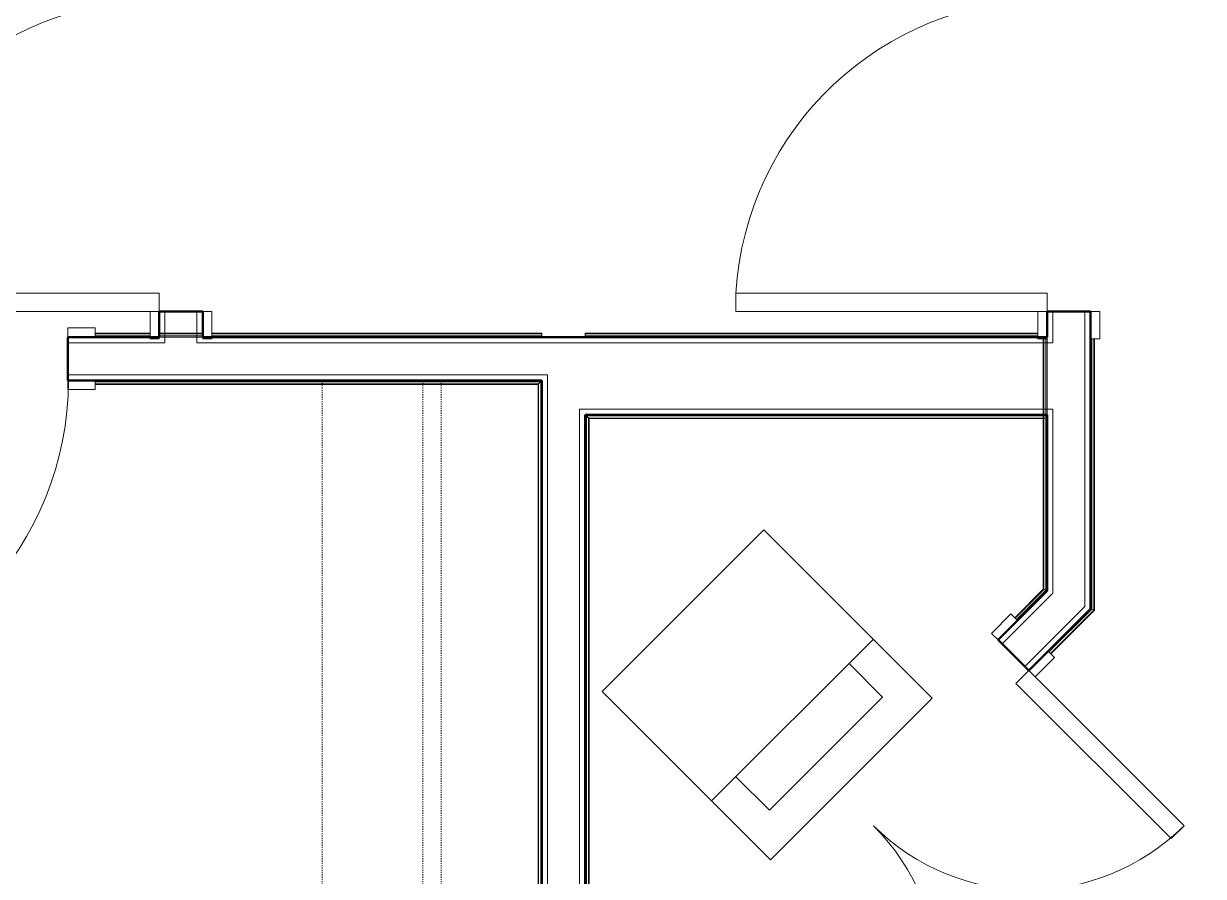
# Model space of a CAD drawing. Header units: inches. Extents: x -4235 to -464, y 9767 to 12347.
# Drawn here: x -2408.9 to -2280, y 10614.3 to 10707.6 of the extents above; entities that cross this region are included whole.
import ezdxf

# ---------------------------------------------------------------- set-up
doc = ezdxf.new("R2010")
doc.units = ezdxf.units.IN
doc.header["$MEASUREMENT"] = 0
doc.linetypes.add('Dash', pattern=[0.25, 0.125, -0.125])
for name, color, linetype, lineweight in [('0-1', 170, 'Continuous', 5), ('0-2', 10, 'Continuous', 9), ('A-DOOR-1', 7, 'Continuous', 9), ('A-DOOR-2', 130, 'Continuous', 20), ('A-DOOR-FRAM-1', 130, 'Continuous', 20), ('A-WALL-1', 250, 'Continuous', 50), ('A-WALL-2', 50, 'Continuous', 13), ('A-WALL-3', 10, 'Continuous', 9), ('A-WALL-4', 254, 'Continuous', 9), ('A-WALL-5', 7, 'Continuous', 9), ('I-WALL-1', 250, 'Continuous', 50), ('I-WALL-2', 10, 'Continuous', 9), ('I-WALL-3', 254, 'Continuous', 9), ('I-WALL-4', 7, 'Continuous', 9), ('P-SANR-FIXT-1', 7, 'Continuous', 9), ('Q-CASE-HDLN-1', 7, 'Dash', 9)]:
    doc.layers.add(name, color=color, linetype=linetype, lineweight=lineweight)

# ---------------------------------------------------------------- blocks, each defined once
blk = doc.blocks.new('Basic Wall _ INT - W4BØF - _5_8 GYP - 2X4 WOOD_BATT_ - 5_8 GYP_ - ___-2687616-BACKGROUND - 3RD FLOOR')
at = {"layer": 'A-WALL-3'}
for p, q in [((-2292.3, 10643.61), (-2292.32, 10643.62)), ((-2292.12, 10643.53), (-2292.18, 10643.56)), ((-2291.97, 10643.47), (-2292.12, 10643.53)), ((-2291.91, 10643.45), (-2291.97, 10643.47)), ((-2299.08, 10636.86), (-2296.96, 10638.98)), ((-2335.14, 10600.8), (-2333.02, 10602.92)), ((-2408.95, 10526.99), (-2408.95, 10526.96)), ((-2408.95, 10526.8), (-2408.95, 10526.71)), ((-2408.95, 10526.7), (-2408.95, 10526.5)), ((-2408.95, 10526.5), (-2408.95, 10526.41))]:
    blk.add_line(p, q, dxfattribs=at)
at = {"layer": 'A-WALL-4'}
for p, q in [((-2296.96, 10638.98), (-2292.32, 10643.62)), ((-2291.97, 10643.47), (-2296.71, 10638.73)), ((-2408.95, 10526.99), (-2335.14, 10600.8)), ((-2334.89, 10600.55), (-2408.95, 10526.5))]:
    blk.add_line(p, q, dxfattribs=at)
at = {"layer": 'A-WALL-5'}
for p, q in [((-2296.87, 10638.89), (-2292.2, 10643.57)), ((-2291.91, 10643.45), (-2296.67, 10638.69)), ((-2408.95, 10526.82), (-2335.05, 10600.71)), ((-2334.85, 10600.51), (-2408.95, 10526.41))]:
    blk.add_line(p, q, dxfattribs=at)
at = {"layer": 'A-WALL-5', "flags": 128}
for points in [[(-2292.28, 10643.6), (-2292.26, 10643.59), (-2292.24, 10643.58), (-2292.22, 10643.58), (-2292.21, 10643.57), (-2292.2, 10643.57), (-2292.2, 10643.57)], [(-2292.2, 10643.57), (-2292.18, 10643.56), (-2292.12, 10643.53), (-2292.03, 10643.5), (-2291.91, 10643.45)], [(-2408.95, 10526.82), (-2408.95, 10526.82), (-2408.95, 10526.83), (-2408.95, 10526.85), (-2408.95, 10526.87), (-2408.95, 10526.9), (-2408.95, 10526.93)], [(-2408.95, 10526.41), (-2408.95, 10526.58), (-2408.95, 10526.71), (-2408.95, 10526.79), (-2408.95, 10526.82)]]:
    blk.add_lwpolyline(points, dxfattribs=at)
blk = doc.blocks.new('Basic Wall _ INT - W4BØF - _5_8 GYP - 2X4 WOOD_BATT_ - 5_8 GYP_ - ___-2687615-BACKGROUND - 3RD FLOOR')
at = {"layer": 'A-WALL-3'}
for p, q in [((-2297.42, 10645.73), (-2297.49, 10645.76)), ((-2297.28, 10645.67), (-2297.42, 10645.73)), ((-2297.21, 10645.64), (-2297.28, 10645.67)), ((-2297.07, 10645.58), (-2297.1, 10645.59)), ((-2302.44, 10640.22), (-2300.32, 10642.34)), ((-2338.5, 10604.16), (-2336.38, 10606.28)), ((-2347.55, 10595.6), (-2351.65, 10591.51)), ((-2347.35, 10595.81), (-2347.4, 10595.75)), ((-2347.25, 10595.9), (-2347.35, 10595.81)), ((-2347.14, 10596.02), (-2347.25, 10595.9)), ((-2352.3, 10590.36), (-2347.55, 10595.11)), ((-2351.68, 10591.48), (-2352.3, 10590.86)), ((-2352.59, 10590.56), (-2352.71, 10590.44)), ((-2352.5, 10590.65), (-2352.59, 10590.56)), ((-2352.44, 10590.71), (-2352.5, 10590.65)), ((-2408.95, 10534.3), (-2408.95, 10534.21)), ((-2408.95, 10534.21), (-2408.95, 10534)), ((-2408.95, 10534), (-2408.95, 10533.91)), ((-2408.95, 10533.74), (-2408.95, 10533.71))]:
    blk.add_line(p, q, dxfattribs=at)
at = {"layer": 'A-WALL-4'}
for p, q in [((-2297.42, 10645.73), (-2300.57, 10642.59)), ((-2300.32, 10642.34), (-2297.07, 10645.58)), ((-2338.75, 10604.4), (-2347.14, 10596.02)), ((-2347.55, 10595.11), (-2338.5, 10604.16)), ((-2347.55, 10595.29), (-2351.67, 10591.17)), ((-2347.55, 10595.69), (-2351.64, 10591.6)), ((-2347.35, 10595.9), (-2347.4, 10595.84)), ((-2347.25, 10595.99), (-2347.35, 10595.9)), ((-2347.14, 10596.11), (-2347.25, 10595.99)), ((-2351.68, 10591.57), (-2352.3, 10590.94)), ((-2352.71, 10590.44), (-2408.95, 10534.21)), ((-2408.95, 10533.71), (-2352.3, 10590.36)), ((-2352.59, 10590.65), (-2352.71, 10590.53)), ((-2352.5, 10590.74), (-2352.59, 10590.65)), ((-2352.44, 10590.8), (-2352.5, 10590.74)), ((-2351.68, 10591.16), (-2352.3, 10590.54))]:
    blk.add_line(p, q, dxfattribs=at)
at = {"layer": 'A-WALL-5'}
for p, q in [((-2297.49, 10645.76), (-2300.61, 10642.63)), ((-2297.2, 10645.64), (-2300.41, 10642.43)), ((-2338.79, 10604.45), (-2347.14, 10596.11)), ((-2338.59, 10604.24), (-2347.55, 10595.29)), ((-2352.3, 10590.54), (-2408.95, 10533.89)), ((-2352.71, 10590.53), (-2408.95, 10534.3))]:
    blk.add_line(p, q, dxfattribs=at)
at = {"layer": 'A-WALL-5', "flags": 128}
for points in [[(-2297.49, 10645.76), (-2297.37, 10645.71), (-2297.28, 10645.67), (-2297.22, 10645.64), (-2297.2, 10645.64)], [(-2297.2, 10645.64), (-2297.2, 10645.64), (-2297.19, 10645.63), (-2297.17, 10645.63), (-2297.16, 10645.62), (-2297.14, 10645.61), (-2297.12, 10645.6)], [(-2408.95, 10533.89), (-2408.95, 10533.92), (-2408.95, 10534), (-2408.95, 10534.13), (-2408.95, 10534.3)], [(-2408.95, 10533.77), (-2408.95, 10533.8), (-2408.95, 10533.83), (-2408.95, 10533.85), (-2408.95, 10533.87), (-2408.95, 10533.88), (-2408.95, 10533.89)]]:
    blk.add_lwpolyline(points, dxfattribs=at)
blk = doc.blocks.new('OD_CW_Closet - OD_CW_Closet-3117592-BACKGROUND - 3RD FLOOR')
at = {"layer": 'Q-CASE-HDLN-1'}
for p, q in [((0.74, -24), (0.74, 0)), ((0.74, 0), (78.86, 0)), ((78.86, 0), (78.86, -24)), ((0.74, -11), (78.86, -11)), ((0.74, -13), (78.86, -13)), ((78.86, -24), (0.74, -24))]:
    blk.add_line(p, q, dxfattribs=at)
blk = doc.blocks.new('Basic Wall _ INT - W4BØF - _5_8 GYP - 2X4 WOOD_BATT_ - 5_8 GYP_ - ___-2687618-BACKGROUND - 3RD FLOOR')
at = {"layer": 'A-WALL-3'}
for p, q in [((-2347.52, 10664.8), (-2347.55, 10664.82)), ((-2347.35, 10664.62), (-2347.41, 10664.68)), ((-2347.2, 10664.47), (-2347.34, 10664.62)), ((-2347.14, 10664.41), (-2347.2, 10664.47)), ((-2347.2, 10595.9), (-2347.2, 10596.05)), ((-2347.2, 10595.77), (-2347.2, 10595.88)), ((-2347.2, 10595.68), (-2347.2, 10595.75)), ((-2347.2, 10595.46), (-2347.2, 10595.52)), ((-2347.2, 10595.11), (-2347.2, 10595.43)), ((-2347.55, 10595.11), (-2347.52, 10595.11)), ((-2347.41, 10595.11), (-2347.35, 10595.11)), ((-2347.34, 10595.11), (-2347.2, 10595.11)), ((-2347.2, 10595.11), (-2347.14, 10595.11))]:
    blk.add_line(p, q, dxfattribs=at)
at = {"layer": 'A-WALL-4'}
for p, q in [((-2347.55, 10664.82), (-2347.55, 10595.11)), ((-2347.2, 10596.05), (-2347.2, 10664.47)), ((-2347.14, 10595.96), (-2347.14, 10596.11)), ((-2347.14, 10595.83), (-2347.14, 10595.94)), ((-2347.14, 10595.74), (-2347.14, 10595.81)), ((-2347.14, 10595.52), (-2347.14, 10595.58)), ((-2347.14, 10595.11), (-2347.14, 10595.49)), ((-2347.51, 10595.11), (-2347.55, 10595.11)), ((-2347.42, 10595.11), (-2347.51, 10595.11)), ((-2347.42, 10595.11), (-2347.42, 10595.23)), ((-2347.14, 10595.11), (-2347.42, 10595.11))]:
    blk.add_line(p, q, dxfattribs=at)
at = {"layer": 'A-WALL-5'}
for p, q in [((-2347.55, 10664.82), (-2347.51, 10664.78)), ((-2347.42, 10595.23), (-2347.42, 10664.7)), ((-2347.14, 10596.11), (-2347.14, 10664.41))]:
    blk.add_line(p, q, dxfattribs=at)
at = {"layer": 'A-WALL-5', "flags": 128}
for points in [[(-2347.51, 10664.78), (-2347.48, 10664.76), (-2347.46, 10664.74), (-2347.45, 10664.72), (-2347.43, 10664.71), (-2347.43, 10664.7), (-2347.42, 10664.7)], [(-2347.42, 10664.7), (-2347.4, 10664.68), (-2347.35, 10664.62), (-2347.25, 10664.53), (-2347.14, 10664.41)]]:
    blk.add_lwpolyline(points, dxfattribs=at)
blk = doc.blocks.new('Basic Wall _ INT - W4BØF - _5_8 GYP - 2X4 WOOD_BATT_ - 5_8 GYP_ - ___-2687617-BACKGROUND - 3RD FLOOR')
at = {"layer": 'A-WALL-3'}
for p, q in [((-2352.65, 10668.22), (-2352.71, 10668.16)), ((-2352.59, 10668.28), (-2352.65, 10668.22)), ((-2352.5, 10668.37), (-2352.59, 10668.28)), ((-2352.44, 10668.43), (-2352.5, 10668.37)), ((-2352.3, 10668.57), (-2352.32, 10668.55)), ((-2352.71, 10590.36), (-2352.65, 10590.36)), ((-2352.65, 10590.46), (-2352.65, 10590.59)), ((-2352.65, 10590.36), (-2352.65, 10590.42)), ((-2352.58, 10590.36), (-2352.52, 10590.36)), ((-2352.32, 10590.36), (-2352.3, 10590.36))]:
    blk.add_line(p, q, dxfattribs=at)
at = {"layer": 'A-WALL-4'}
for p, q in [((-2352.65, 10590.59), (-2352.65, 10668.22)), ((-2352.3, 10668.57), (-2352.3, 10590.36)), ((-2352.71, 10590.4), (-2352.71, 10590.53)), ((-2352.61, 10590.36), (-2352.71, 10590.36)), ((-2352.52, 10590.36), (-2352.58, 10590.36)), ((-2352.42, 10590.36), (-2352.44, 10590.36)), ((-2352.36, 10590.36), (-2352.42, 10590.36))]:
    blk.add_line(p, q, dxfattribs=at)
at = {"layer": 'A-WALL-5'}
for p, q in [((-2352.71, 10590.53), (-2352.71, 10668.16)), ((-2352.42, 10668.45), (-2352.42, 10590.36)), ((-2352.34, 10668.53), (-2352.3, 10668.57)), ((-2352.34, 10590.36), (-2352.36, 10590.36)), ((-2352.3, 10590.36), (-2352.34, 10590.36))]:
    blk.add_line(p, q, dxfattribs=at)
at = {"layer": 'A-WALL-5', "flags": 128}
for points in [[(-2352.71, 10668.16), (-2352.59, 10668.28), (-2352.5, 10668.37), (-2352.44, 10668.43), (-2352.42, 10668.45)], [(-2352.42, 10668.45), (-2352.42, 10668.45), (-2352.41, 10668.46), (-2352.4, 10668.47), (-2352.38, 10668.49), (-2352.36, 10668.51), (-2352.34, 10668.53)]]:
    blk.add_lwpolyline(points, dxfattribs=at)
blk = doc.blocks.new('Stacked Washer and Dryer - 26_x25_ - Private-1372850-BACKGROUND - 3RD FLOOR')
at = {"layer": 'P-SANR-FIXT-1'}
for p, q in [((0, 12.5), (26, 12.5)), ((0, 12.5), (0, -12.5)), ((16.90625, -12.5), (16.90625, 12.5)), ((26, 12.5), (26, -12.5)), ((22.09375, 8.75), (16.90625, 8.75)), ((22.09375, -8.75), (22.09375, 8.75)), ((16.90625, -8.75), (22.09375, -8.75)), ((26, -12.5), (0, -12.5))]:
    blk.add_line(p, q, dxfattribs=at)
blk = doc.blocks.new('SWING - DOUBLE - FLUSH - 4-0 x 6-8 - DUMMY-3207495-BACKGROUND - 3RD FLOOR')
at = {"layer": 'A-DOOR-1'}
for p, q in [((-27, 2.375), (-27, 3.375)), ((-27, 3.375), (-24, 3.375)), ((-24, 3.375), (-24, 2.375)), ((24, 2.375), (24, 3.375)), ((24, 3.375), (27, 3.375)), ((27, 3.375), (27, 2.375)), ((-24, 2.375), (-27, 2.375)), ((27, 2.375), (24, 2.375)), ((-27, -2.375), (-24, -2.375)), ((-27, -3.375), (-27, -2.375)), ((-24, -2.375), (-24, -3.375)), ((24, -2.375), (27, -2.375)), ((24, -3.375), (24, -2.375)), ((27, -2.375), (27, -3.375)), ((-24, -3.375), (-27, -3.375)), ((27, -3.375), (24, -3.375))]:
    blk.add_line(p, q, dxfattribs=at)
for centre, start, end in [((-24, -2.375), 270, 0), ((24, -2.375), 180, 270)]:
    blk.add_arc(centre, 24, start, end, dxfattribs=at)
at = {"layer": 'A-DOOR-2'}
for p, q in [((-22, -2.375), (-24, -2.375)), ((-22, -26.375), (-22, -2.375)), ((22, -2.375), (24, -2.375)), ((22, -26.375), (22, -2.375)), ((-24, -3.375), (-24, -26.375)), ((24, -3.375), (24, -26.375)), ((-24, -26.375), (-22, -26.375)), ((24, -26.375), (22, -26.375))]:
    blk.add_line(p, q, dxfattribs=at)
blk = doc.blocks.new('SWING - SINGLE - FLUSH - 2-10 x 6-8 - PRIVACY-3199405-BACKGROUND - 3RD FLOOR')
at = {"layer": 'A-DOOR-1'}
blk.add_arc((17, -2.37), 34.07, 180, 266.6343, dxfattribs=at)
at = {"layer": 'A-DOOR-2'}
for p, q in [((15, -2.37), (15, -36.38)), ((17, -2.37), (15, -2.37)), ((17, -2.37), (17, -36.38)), ((17, -36.38), (15, -36.38))]:
    blk.add_line(p, q, dxfattribs=at)
at = {"layer": 'A-DOOR-FRAM-1'}
for p, q in [((-20, 2.38), (-20, 3.38)), ((-20, 3.38), (-17, 3.38)), ((-17, 3.38), (-17, 2.38)), ((17, 2.38), (17, 3.38)), ((17, 3.38), (20, 3.38)), ((20, 3.38), (20, 2.38)), ((-17, 2.38), (-20, 2.38)), ((20, 2.38), (17, 2.38)), ((-20, -2.37), (-17, -2.37)), ((-20, -3.37), (-20, -2.37)), ((-17, -2.37), (-17, -3.37)), ((17, -2.37), (20, -2.37)), ((17, -3.37), (17, -2.37)), ((20, -2.37), (20, -3.37)), ((-17, -3.37), (-20, -3.37)), ((20, -3.37), (17, -3.37))]:
    blk.add_line(p, q, dxfattribs=at)
blk = doc.blocks.new('Basic Wall _ INT - W4BØF - _5_8 GYP - 2X4 WOOD_BATT_ - 5_8 GYP_ - ___-2694537-BACKGROUND - 3RD FLOOR')
at = {"layer": 'A-WALL-3'}
for p, q in [((-2404.12, 10673.32), (-2401.12, 10673.32)), ((-2393.1, 10673.68), (-2394.12, 10673.68)), ((-2394.12, 10673.32), (-2389.37, 10673.32)), ((-2389.37, 10673.68), (-2393.06, 10673.68))]:
    blk.add_line(p, q, dxfattribs=at)
at = {"layer": 'A-WALL-4'}
for p, q in [((-2395.12, 10673.68), (-2401.12, 10673.68)), ((-2401.12, 10673.32), (-2395.12, 10673.32)), ((-2389.37, 10673.74), (-2394.12, 10673.74)), ((-2393.53, 10673.45), (-2394.12, 10673.45)), ((-2390, 10673.45), (-2393.5, 10673.45)), ((-2389.37, 10673.45), (-2389.97, 10673.45)), ((-2352.3, 10673.68), (-2388.37, 10673.68)), ((-2388.37, 10673.32), (-2352.3, 10673.32)), ((-2352.3, 10673.68), (-2352.3, 10673.74)), ((-2352.3, 10673.53), (-2352.3, 10673.68)), ((-2352.3, 10673.46), (-2352.3, 10673.53)), ((-2352.3, 10673.32), (-2352.3, 10673.35))]:
    blk.add_line(p, q, dxfattribs=at)
at = {"layer": 'A-WALL-5'}
for p, q in [((-2395.12, 10673.74), (-2401.12, 10673.74)), ((-2395.12, 10673.45), (-2401.12, 10673.45)), ((-2352.3, 10673.74), (-2388.37, 10673.74)), ((-2352.3, 10673.45), (-2388.37, 10673.45)), ((-2352.3, 10673.74), (-2352.3, 10673.45)), ((-2352.3, 10673.45), (-2352.3, 10673.37)), ((-2352.3, 10673.37), (-2352.3, 10673.32))]:
    blk.add_line(p, q, dxfattribs=at)
blk = doc.blocks.new('Basic Wall _ INT - W4BØF - _5_8 GYP - 2X4 WOOD_BATT_ - 5_8 GYP_ - ___-2694538-BACKGROUND - 3RD FLOOR')
at = {"layer": 'A-WALL-3'}
for p, q in [((-2404.12, 10668.57), (-2401.12, 10668.57)), ((-2352.71, 10668.16), (-2352.65, 10668.22)), ((-2352.65, 10668.22), (-2352.59, 10668.28)), ((-2352.59, 10668.28), (-2352.5, 10668.37)), ((-2352.5, 10668.37), (-2352.44, 10668.43)), ((-2352.32, 10668.55), (-2352.3, 10668.57))]:
    blk.add_line(p, q, dxfattribs=at)
at = {"layer": 'A-WALL-4'}
for p, q in [((-2401.12, 10668.57), (-2352.3, 10668.57)), ((-2352.65, 10668.22), (-2401.12, 10668.22))]:
    blk.add_line(p, q, dxfattribs=at)
at = {"layer": 'A-WALL-5'}
for p, q in [((-2401.12, 10668.45), (-2352.42, 10668.45)), ((-2352.71, 10668.16), (-2401.12, 10668.16))]:
    blk.add_line(p, q, dxfattribs=at)
at = {"layer": 'A-WALL-5', "flags": 128}
for points in [[(-2352.42, 10668.45), (-2352.44, 10668.43), (-2352.5, 10668.37), (-2352.59, 10668.28), (-2352.71, 10668.16)], [(-2352.34, 10668.53), (-2352.36, 10668.51), (-2352.38, 10668.49), (-2352.4, 10668.47), (-2352.41, 10668.46), (-2352.42, 10668.45), (-2352.42, 10668.45)]]:
    blk.add_lwpolyline(points, dxfattribs=at)
blk = doc.blocks.new('SWING - SINGLE - FLUSH - 2-10 x 6-8 - PASSAGE-3199424-BACKGROUND - 3RD FLOOR')
at = {"layer": 'A-DOOR-1'}
blk.add_arc((17, 2.37), 34.07, 93.3657, 180, dxfattribs=at)
at = {"layer": 'A-DOOR-2'}
for p, q in [((15, 2.37), (15, 36.38)), ((17, 36.38), (15, 36.38)), ((17, 2.37), (17, 36.38)), ((17, 2.37), (15, 2.37))]:
    blk.add_line(p, q, dxfattribs=at)
at = {"layer": 'A-DOOR-FRAM-1'}
for p, q in [((-17, 3.37), (-20, 3.37)), ((-20, 3.37), (-20, 2.37)), ((-17, 2.37), (-17, 3.37)), ((20, 3.37), (17, 3.37)), ((17, 3.37), (17, 2.37)), ((20, 2.37), (20, 3.37)), ((-20, 2.37), (-17, 2.37)), ((17, 2.37), (20, 2.37)), ((-17, -2.38), (-20, -2.38)), ((-20, -2.38), (-20, -3.38)), ((-17, -3.38), (-17, -2.38)), ((20, -2.38), (17, -2.38)), ((17, -2.38), (17, -3.38)), ((20, -3.38), (20, -2.38)), ((-20, -3.38), (-17, -3.38)), ((17, -3.38), (20, -3.38))]:
    blk.add_line(p, q, dxfattribs=at)
blk = doc.blocks.new('Basic Wall _ INT - W4BØF - _5_8 GYP - 2X4 WOOD_BATT_ - 5_8 GYP_ - ___-2694557-BACKGROUND - 3RD FLOOR')
at = {"layer": 'A-WALL-3'}
for p, q in [((-2292.32, 10673.13), (-2292.32, 10676.13)), ((-2292.32, 10643.62), (-2292.3, 10643.61)), ((-2292.18, 10643.56), (-2292.12, 10643.53)), ((-2292.12, 10643.53), (-2291.97, 10643.47)), ((-2291.97, 10643.47), (-2291.91, 10643.45))]:
    blk.add_line(p, q, dxfattribs=at)
at = {"layer": 'A-WALL-4'}
for p, q in [((-2292.32, 10643.62), (-2292.32, 10673.13)), ((-2291.97, 10673.13), (-2291.97, 10643.47))]:
    blk.add_line(p, q, dxfattribs=at)
at = {"layer": 'A-WALL-5'}
for p, q in [((-2292.2, 10643.57), (-2292.2, 10673.13)), ((-2291.91, 10673.13), (-2291.91, 10643.45))]:
    blk.add_line(p, q, dxfattribs=at)
at = {"layer": 'A-WALL-5', "flags": 128}
for points in [[(-2292.2, 10643.57), (-2292.2, 10643.57), (-2292.21, 10643.57), (-2292.22, 10643.58), (-2292.24, 10643.58), (-2292.26, 10643.59), (-2292.28, 10643.6)], [(-2291.91, 10643.45), (-2292.03, 10643.5), (-2292.12, 10643.53), (-2292.18, 10643.56), (-2292.2, 10643.57)]]:
    blk.add_lwpolyline(points, dxfattribs=at)
blk = doc.blocks.new('Basic Wall _ INT - W4BØF - _5_8 GYP - 2X4 WOOD_BATT_ - 5_8 GYP_ - ___-2694558-BACKGROUND - 3RD FLOOR')
at = {"layer": 'A-WALL-3'}
for p, q in [((-2297.42, 10673.13), (-2297.42, 10664.82)), ((-2297.07, 10664.82), (-2297.07, 10673.13)), ((-2297.42, 10664.68), (-2297.42, 10664.62)), ((-2297.42, 10664.62), (-2297.42, 10664.53)), ((-2297.42, 10664.53), (-2297.42, 10664.41)), ((-2297.49, 10645.76), (-2297.42, 10645.73)), ((-2297.42, 10645.73), (-2297.28, 10645.67)), ((-2297.28, 10645.67), (-2297.21, 10645.64)), ((-2297.1, 10645.59), (-2297.07, 10645.58))]:
    blk.add_line(p, q, dxfattribs=at)
at = {"layer": 'A-WALL-4'}
for p, q in [((-2297.49, 10673.13), (-2297.49, 10664.82)), ((-2297.2, 10673.13), (-2297.2, 10672.7)), ((-2297.2, 10672.68), (-2297.2, 10664.82)), ((-2297.49, 10664.68), (-2297.49, 10664.62)), ((-2297.49, 10664.62), (-2297.49, 10664.53)), ((-2297.49, 10664.53), (-2297.49, 10664.41)), ((-2297.42, 10664.41), (-2297.42, 10661.65)), ((-2297.07, 10645.58), (-2297.07, 10664.82)), ((-2297.42, 10661.63), (-2297.42, 10645.73))]:
    blk.add_line(p, q, dxfattribs=at)
at = {"layer": 'A-WALL-5'}
for p, q in [((-2297.49, 10664.41), (-2297.49, 10645.76)), ((-2297.2, 10664.82), (-2297.2, 10645.64))]:
    blk.add_line(p, q, dxfattribs=at)
at = {"layer": 'A-WALL-5', "flags": 128}
for points in [[(-2297.2, 10645.64), (-2297.22, 10645.64), (-2297.28, 10645.67), (-2297.37, 10645.71), (-2297.49, 10645.76)], [(-2297.12, 10645.6), (-2297.14, 10645.61), (-2297.16, 10645.62), (-2297.17, 10645.63), (-2297.19, 10645.63), (-2297.2, 10645.64), (-2297.2, 10645.64)]]:
    blk.add_lwpolyline(points, dxfattribs=at)
blk = doc.blocks.new('Basic Wall _ INT - W8BØF - _5_8 GYP - 2X8 WOOD_BATT_ - 5_8 GYP_ - ___-2699218-BACKGROUND - 3RD FLOOR')
at = {"layer": 'I-WALL-3'}
for p, q in [((-2347.55, 10673.74), (-2347.55, 10673.68)), ((-2347.55, 10673.68), (-2347.55, 10673.53)), ((-2298.07, 10673.68), (-2347.55, 10673.68)), ((-2347.55, 10673.53), (-2347.55, 10673.46)), ((-2347.55, 10673.35), (-2347.55, 10673.32)), ((-2347.55, 10673.32), (-2298.07, 10673.32))]:
    blk.add_line(p, q, dxfattribs=at)
at = {"layer": 'I-WALL-4'}
for p, q in [((-2347.55, 10673.45), (-2347.55, 10673.74)), ((-2298.07, 10673.74), (-2347.55, 10673.74)), ((-2298.07, 10673.45), (-2347.55, 10673.45)), ((-2347.55, 10673.37), (-2347.55, 10673.45)), ((-2347.55, 10673.32), (-2347.55, 10673.37))]:
    blk.add_line(p, q, dxfattribs=at)
blk = doc.blocks.new('Basic Wall _ INT - W8BØF - _5_8 GYP - 2X8 WOOD_BATT_ - 5_8 GYP_ - ___-2704600-BACKGROUND - 3RD FLOOR')
at = {"layer": 'I-WALL-2'}
for p, q in [((-2347.55, 10664.82), (-2347.52, 10664.8)), ((-2347.41, 10664.68), (-2347.35, 10664.62)), ((-2347.34, 10664.62), (-2347.2, 10664.47)), ((-2347.2, 10664.47), (-2347.14, 10664.41)), ((-2297.31, 10664.47), (-2297.49, 10664.47)), ((-2297.07, 10664.8), (-2297.07, 10664.82)), ((-2297.07, 10664.76), (-2297.07, 10664.7)), ((-2297.07, 10664.7), (-2297.07, 10664.41)), ((-2297.07, 10664.62), (-2297.07, 10664.68)), ((-2297.07, 10664.47), (-2297.07, 10664.62)), ((-2297.07, 10664.41), (-2297.07, 10664.47))]:
    blk.add_line(p, q, dxfattribs=at)
at = {"layer": 'I-WALL-3'}
for p, q in [((-2347.55, 10664.82), (-2297.07, 10664.82)), ((-2297.49, 10664.47), (-2347.2, 10664.47)), ((-2297.31, 10664.41), (-2297.49, 10664.41)), ((-2297.07, 10664.82), (-2297.07, 10664.78)), ((-2297.07, 10664.78), (-2297.07, 10664.76))]:
    blk.add_line(p, q, dxfattribs=at)
at = {"layer": 'I-WALL-4'}
for p, q in [((-2347.51, 10664.78), (-2347.55, 10664.82)), ((-2347.42, 10664.7), (-2297.07, 10664.7)), ((-2297.49, 10664.41), (-2347.14, 10664.41))]:
    blk.add_line(p, q, dxfattribs=at)
at = {"layer": 'I-WALL-4', "flags": 128}
for points in [[(-2347.42, 10664.7), (-2347.43, 10664.7), (-2347.43, 10664.71), (-2347.45, 10664.72), (-2347.46, 10664.74), (-2347.48, 10664.76), (-2347.51, 10664.78)], [(-2347.14, 10664.41), (-2347.25, 10664.53), (-2347.35, 10664.62), (-2347.4, 10664.68), (-2347.42, 10664.7)]]:
    blk.add_lwpolyline(points, dxfattribs=at)
blk = doc.blocks.new('CTR - 1st Phase - Unit Layouts_rvt-2-BACKGROUND - 3RD FLOOR')
at = {"layer": 'A-WALL-1'}
for p, q in [((-2389.37, 10676.13), (-2394.12, 10676.13)), ((-2394.12, 10676.13), (-2394.12, 10673.32)), ((-2389.37, 10673.32), (-2389.37, 10676.13)), ((-2292.32, 10676.13), (-2297.07, 10676.13)), ((-2297.07, 10676.13), (-2297.07, 10673.32)), ((-2292.32, 10650.33), (-2292.32, 10676.13)), ((-2394.12, 10673.32), (-2404.12, 10673.32)), ((-2404.12, 10673.32), (-2404.12, 10668.57)), ((-2352.3, 10673.32), (-2389.37, 10673.32)), ((-2351.67, 10673.32), (-2352.3, 10673.32)), ((-2347.55, 10673.32), (-2351.67, 10673.32)), ((-2404.12, 10668.57), (-2352.3, 10668.57)), ((-2352.3, 10668.57), (-2352.3, 10590.36)), ((-2347.55, 10595.11), (-2347.55, 10664.82)), ((-2297.07, 10664.82), (-2297.07, 10645.58)), ((-2292.32, 10644.5), (-2292.32, 10650.33)), ((-2297.07, 10645.58), (-2302.44, 10640.22)), ((-2292.32, 10643.62), (-2292.32, 10644.5)), ((-2299.08, 10636.86), (-2292.32, 10643.62)), ((-2302.44, 10640.22), (-2299.08, 10636.86))]:
    blk.add_line(p, q, dxfattribs=at)
at = {"layer": 'A-WALL-2'}
for p, q in [((-2393.5, 10676.13), (-2393.5, 10673.32)), ((-2390, 10676.13), (-2390, 10673.32)), ((-2296.45, 10676.13), (-2296.45, 10672.7)), ((-2292.95, 10676.13), (-2292.95, 10649.71)), ((-2393.5, 10672.7), (-2404.12, 10672.7)), ((-2393.5, 10673.32), (-2393.5, 10672.7)), ((-2390, 10673.32), (-2390, 10672.7)), ((-2352.3, 10672.7), (-2390, 10672.7)), ((-2351.67, 10672.7), (-2352.3, 10672.7)), ((-2351.67, 10672.7), (-2348.17, 10672.7)), ((-2348.17, 10672.7), (-2347.55, 10672.7)), ((-2297.07, 10672.7), (-2347.55, 10672.7)), ((-2297.07, 10672.7), (-2296.45, 10672.7)), ((-2352.3, 10669.2), (-2404.12, 10669.2)), ((-2351.67, 10669.2), (-2352.3, 10669.2)), ((-2351.67, 10590.98), (-2351.67, 10669.2)), ((-2348.17, 10594.48), (-2348.17, 10665.45)), ((-2348.17, 10665.45), (-2347.55, 10665.45)), ((-2297.07, 10665.45), (-2347.55, 10665.45)), ((-2297.07, 10665.45), (-2296.45, 10665.45)), ((-2296.45, 10665.45), (-2296.45, 10646.21)), ((-2292.95, 10649.71), (-2292.95, 10648.83)), ((-2292.95, 10648.83), (-2292.95, 10643.88)), ((-2296.45, 10646.21), (-2296.45, 10645.33)), ((-2296.45, 10645.33), (-2302, 10639.78)), ((-2292.95, 10643.88), (-2299.52, 10637.3))]:
    blk.add_line(p, q, dxfattribs=at)
at = {"layer": 'A-WALL-3'}
for p, q in [((-2292.32, 10673.13), (-2292.32, 10676.13)), ((-2401.12, 10673.32), (-2404.12, 10673.32)), ((-2395.12, 10673.32), (-2401.12, 10673.32)), ((-2352.3, 10673.32), (-2388.37, 10673.32)), ((-2292.32, 10650.33), (-2292.32, 10673.13)), ((-2404.12, 10668.57), (-2401.12, 10668.57)), ((-2401.12, 10668.57), (-2352.3, 10668.57)), ((-2352.3, 10668.57), (-2352.3, 10590.94)), ((-2347.55, 10595.69), (-2347.55, 10664.82)), ((-2297.07, 10664.68), (-2297.07, 10664.41)), ((-2297.07, 10664.41), (-2297.07, 10645.58)), ((-2292.32, 10650.33), (-2292.32, 10643.62)), ((-2297.07, 10645.58), (-2300.32, 10642.34)), ((-2296.96, 10638.98), (-2292.32, 10643.62)), ((-2300.32, 10642.34), (-2302.44, 10640.22)), ((-2299.08, 10636.86), (-2296.96, 10638.98))]:
    blk.add_line(p, q, dxfattribs=at)
at = {"layer": 'A-WALL-4'}
for p, q in [((-2394.12, 10676.13), (-2389.37, 10676.13)), ((-2297.07, 10676.13), (-2292.32, 10676.13)), ((-2404.12, 10668.57), (-2404.12, 10673.32)), ((-2352.3, 10673.32), (-2347.55, 10673.32)), ((-2299.08, 10636.86), (-2302.44, 10640.22))]:
    blk.add_line(p, q, dxfattribs=at)
at = {"layer": 'I-WALL-1'}
for p, q in [((-2297.07, 10673.32), (-2347.55, 10673.32)), ((-2347.55, 10664.82), (-2297.07, 10664.82))]:
    blk.add_line(p, q, dxfattribs=at)
at = {"layer": 'I-WALL-2'}
for p, q in [((-2298.07, 10673.32), (-2347.55, 10673.32)), ((-2347.55, 10664.82), (-2297.49, 10664.82)), ((-2297.49, 10664.82), (-2297.31, 10664.82))]:
    blk.add_line(p, q, dxfattribs=at)
at = {"layer": '0-2'}
for name in ['Basic Wall _ INT - W4BØF - _5_8 GYP - 2X4 WOOD_BATT_ - 5_8 GYP_ - ___-2694558-BACKGROUND - 3RD FLOOR', 'Basic Wall _ INT - W4BØF - _5_8 GYP - 2X4 WOOD_BATT_ - 5_8 GYP_ - ___-2694557-BACKGROUND - 3RD FLOOR', 'Basic Wall _ INT - W4BØF - _5_8 GYP - 2X4 WOOD_BATT_ - 5_8 GYP_ - ___-2694537-BACKGROUND - 3RD FLOOR', 'Basic Wall _ INT - W8BØF - _5_8 GYP - 2X8 WOOD_BATT_ - 5_8 GYP_ - ___-2699218-BACKGROUND - 3RD FLOOR', 'Basic Wall _ INT - W4BØF - _5_8 GYP - 2X4 WOOD_BATT_ - 5_8 GYP_ - ___-2694538-BACKGROUND - 3RD FLOOR', 'Basic Wall _ INT - W4BØF - _5_8 GYP - 2X4 WOOD_BATT_ - 5_8 GYP_ - ___-2687617-BACKGROUND - 3RD FLOOR', 'Basic Wall _ INT - W4BØF - _5_8 GYP - 2X4 WOOD_BATT_ - 5_8 GYP_ - ___-2687618-BACKGROUND - 3RD FLOOR', 'Basic Wall _ INT - W8BØF - _5_8 GYP - 2X8 WOOD_BATT_ - 5_8 GYP_ - ___-2704600-BACKGROUND - 3RD FLOOR', 'Basic Wall _ INT - W4BØF - _5_8 GYP - 2X4 WOOD_BATT_ - 5_8 GYP_ - ___-2687615-BACKGROUND - 3RD FLOOR', 'Basic Wall _ INT - W4BØF - _5_8 GYP - 2X4 WOOD_BATT_ - 5_8 GYP_ - ___-2687616-BACKGROUND - 3RD FLOOR']:
    blk.add_blockref(name, (0, 0), dxfattribs=at)
for name, p, rotation in [('SWING - SINGLE - FLUSH - 2-10 x 6-8 - PRIVACY-3199405-BACKGROUND - 3RD FLOOR', (-2391.75, 10693.13), 269.9999999999462), ('SWING - SINGLE - FLUSH - 2-10 x 6-8 - PRIVACY-3199405-BACKGROUND - 3RD FLOOR', (-2294.7, 10693.13), 269.9999999999876), ('SWING - SINGLE - FLUSH - 2-10 x 6-8 - PASSAGE-3199424-BACKGROUND - 3RD FLOOR', (-2421.12, 10670.95), 180), ('OD_CW_Closet - OD_CW_Closet-3117592-BACKGROUND - 3RD FLOOR', (-2376.3, 10589.71), 89.99999999999395), ('Stacked Washer and Dryer - 26_x25_ - Private-1372850-BACKGROUND - 3RD FLOOR', (-2336.86, 10643.39), 315.0000000001129), ('SWING - DOUBLE - FLUSH - 4-0 x 6-8 - DUMMY-3207495-BACKGROUND - 3RD FLOOR', (-2317.73, 10621.57), 45.00000000011767)]:
    blk.add_blockref(name, p, dxfattribs=dict(at, rotation=rotation))

msp = doc.modelspace()

# ---------------------------------------------------------------- block references
at = {"layer": '0-1'}
msp.add_blockref('CTR - 1st Phase - Unit Layouts_rvt-2-BACKGROUND - 3RD FLOOR', (0, 0), dxfattribs=at)

doc.saveas('drawing.dxf')
